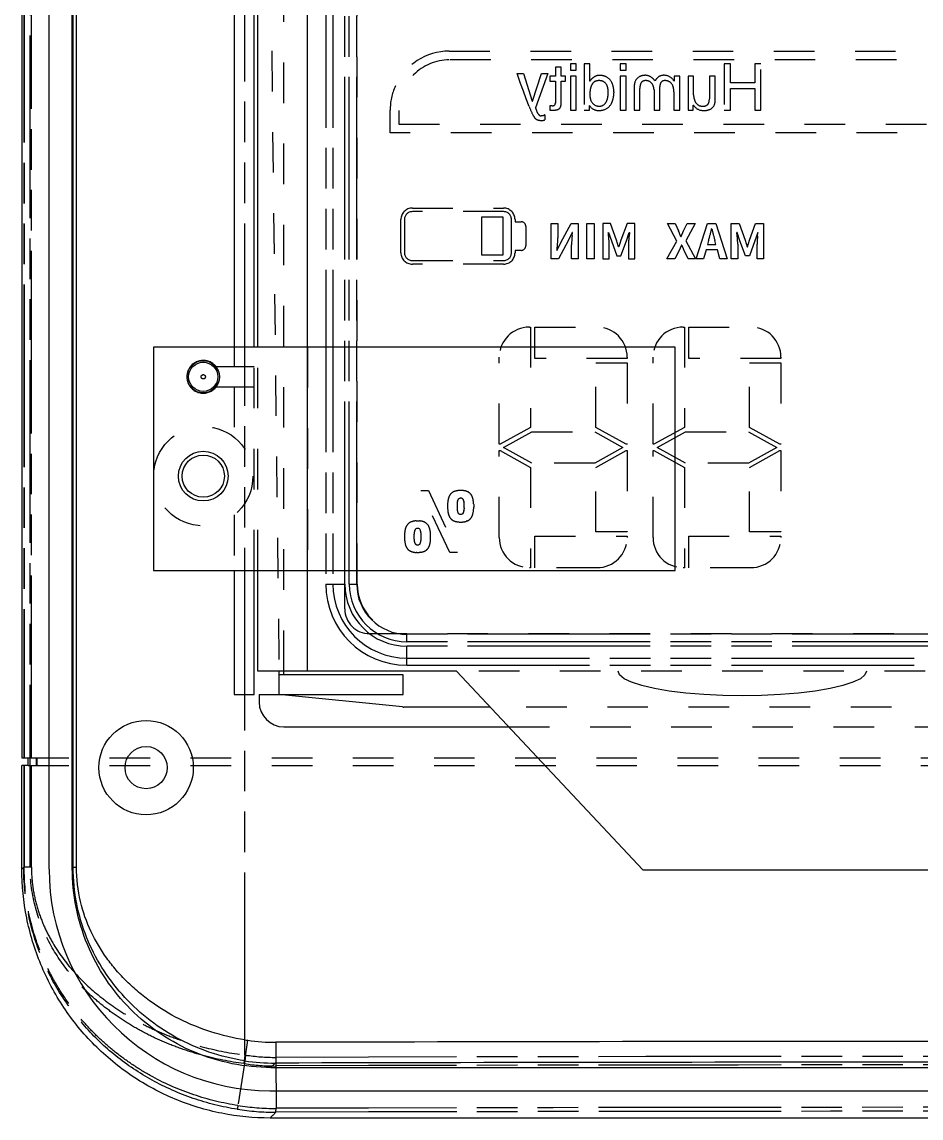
# Model space of a CAD drawing. Header units: millimetres. Extents: x 314 to 590, y -134 to 215.
# Drawn here: x 314.26 to 350.46, y 105.24 to 149.37 of the extents above; entities that cross this region are included whole.
import ezdxf

# ---------------------------------------------------------------- set-up
doc = ezdxf.new("R2010")
doc.units = ezdxf.units.MM
doc.header["$LTSCALE"] = 16.335
doc.linetypes.add('HIDDEN', pattern=[0.2, 0.1, -0.1])
doc.linetypes.add('PHANTOM', pattern=[0.8, 0.45, -0.05, 0.1, -0.05, 0.1, -0.05])
doc.layers.get('0').update_dxf_attribs({"linetype": 'CONTINUOUS'})
doc.layers.add('DEFAULT_2', color=8, linetype='HIDDEN')
doc.layers.add('DEFAULT_3', color=7, linetype='PHANTOM')

msp = doc.modelspace()

# ---------------------------------------------------------------- linework, layer by layer
at = {"color": 7, "linetype": 'Continuous'}
for p, q in [((314.256, 204.214), (314.256, 119.739)), ((315.35, 115.259), (315.35, 204.218)), ((316.285, 115.294), (316.285, 204.183)), ((316.32, 115.336), (316.32, 204.141)), ((316.452, 115.337), (316.452, 204.14)), ((323.606, 136.285), (323.606, 170.049)), ((323.756, 136.285), (323.756, 170.049)), ((325.756, 136.285), (325.756, 170.049)), ((322.806, 154.177), (322.806, 136.285)), ((319.556, 136.285), (319.556, 127.285)), ((340.556, 136.285), (319.556, 136.285)), ((340.556, 127.285), (340.556, 136.285)), ((322.061, 135.485), (322.003, 135.485)), ((322.003, 134.685), (322.061, 134.685)), ((319.556, 127.285), (340.556, 127.285)), ((322.806, 127.285), (322.806, 122.289)), ((323.606, 122.289), (323.606, 127.285)), ((323.756, 123.239), (323.756, 127.285)), ((325.756, 123.239), (325.756, 127.285)), ((331.756, 123.239), (323.756, 123.239)), ((324.604, 123.239), (324.606, 123.089)), ((324.806, 123.089), (324.806, 123.239)), ((339.256, 115.239), (331.756, 123.239)), ((329.606, 123.089), (324.606, 123.089)), ((324.606, 123.089), (324.606, 122.289)), ((329.606, 122.289), (329.606, 123.089)), ((322.806, 122.289), (323.606, 122.289)), ((323.806, 122.289), (329.606, 122.289)), ((323.806, 122.289), (323.806, 121.989)), ((329.581, 121.791), (324.606, 122.289)), ((333.115, 121.789), (329.631, 121.789)), ((324.806, 120.989), (333.865, 120.989)), ((314.256, 119.739), (314.514, 119.739)), ((314.514, 119.439), (314.514, 119.739)), ((314.256, 115.263), (314.256, 119.439)), ((314.514, 119.439), (314.256, 119.439)), ((339.256, 115.239), (369.256, 115.239)), ((324.279, 107.275), (384.233, 107.275)), ((324.472, 107.452), (324.454, 107.452)), ((324.243, 106.34), (384.269, 106.34)), ((384.263, 105.239), (324.249, 105.239))]:
    msp.add_line(p, q, dxfattribs=at)
for centre, radius in [((321.556, 135.085), 0.65), ((321.556, 135.085), 0.587), ((321.556, 131.085), 1), ((321.556, 131.085), 0.85), ((319.256, 119.349), 1.9), ((319.256, 119.349), 0.85)]:
    msp.add_circle(centre, radius, dxfattribs=at)
for centre, radius, start, end in [((321.556, 135.085), 0.6, 318.1897, 41.8103), ((324.806, 121.989), 1, 180, 270), ((329.631, 122.289), 0.5, 264.2894, 270), ((324.269, 115.259), 8.919, 180, 269.8296), ((323.863, 112.479), 4.139, 261.2732, 262.8198), ((324.443, 115.48), 7.191, 261.2272, 270.2817), ((354.264, -11356.315), 11464.642, 90.0000408, 90.1488597), ((324.435, 115.466), 8.014, 261.3553, 270.1399), ((354.237, -11345.334), 11452.824, 89.9999062, 90.1489089)]:
    msp.add_arc(centre, radius, start, end, dxfattribs=at)
for points, knots in [([(324.249, 105.239), (323.596, 105.238), (322.286, 105.367), (320.399, 105.942), (318.661, 106.875), (317.138, 108.13), (315.887, 109.658), (314.958, 111.402), (314.385, 113.294), (314.256, 114.608), (314.256, 115.263)], [0, 0, 0, 0, 0.124861, 0.249699, 0.374565, 0.499487, 0.624493, 0.749595, 0.87477, 1, 1, 1, 1]), ([(324.279, 107.275), (323.756, 107.275), (322.708, 107.378), (321.199, 107.838), (319.809, 108.584), (318.59, 109.588), (317.59, 110.811), (316.847, 112.206), (316.389, 113.719), (316.285, 114.77), (316.285, 115.294)], [0, 0, 0, 0, 0.124854, 0.249693, 0.374567, 0.499499, 0.624512, 0.749615, 0.874783, 1, 1, 1, 1]), ([(323.231, 107.543), (322.741, 107.618), (321.782, 107.853), (320.449, 108.445), (319.267, 109.236), (318.262, 110.191), (317.442, 111.287), (316.817, 112.519), (316.413, 113.882), (316.32, 114.845), (316.32, 115.336)], [0, 0, 0, 0, 0.131225, 0.259884, 0.38457, 0.505961, 0.625434, 0.745519, 0.869913, 1, 1, 1, 1]), ([(323.235, 108.388), (322.771, 108.459), (321.864, 108.675), (320.589, 109.19), (319.634, 109.773), (318.947, 110.302), (318.478, 110.728), (318.051, 111.184), (317.536, 111.833), (316.998, 112.741), (316.555, 113.978), (316.452, 114.875), (316.452, 115.337)], [0, 0, 0, 0, 0.133643, 0.264087, 0.389749, 0.450761, 0.510706, 0.569825, 0.628429, 0.746014, 0.868515, 1, 1, 1, 1])]:
    msp.add_open_spline(points, degree=3, knots=knots, dxfattribs=at)
at = {"layer": 'DEFAULT_2', "color": 8, "linetype": 'PHANTOM'}
for p, q in [((323.235, 107.778), (323.235, 211.699)), ((326.487, 204.739), (326.487, 126.739)), ((326.775, 204.739), (326.775, 126.739)), ((327.256, 126.739), (327.256, 204.739)), ((327.436, 126.739), (327.436, 204.739)), ((327.736, 126.739), (327.736, 204.739)), ((314.328, 204.142), (314.328, 119.739)), ((314.347, 204.14), (314.347, 119.739)), ((314.588, 115.337), (314.588, 204.14)), ((314.639, 119.739), (314.639, 204.14)), ((326.487, 126.739), (327.256, 126.739)), ((327.436, 126.739), (327.756, 126.739)), ((329.756, 124.419), (329.756, 124.739)), ((378.756, 124.719), (329.756, 124.719)), ((378.756, 124.419), (329.756, 124.419)), ((378.756, 124.239), (329.756, 124.239)), ((329.756, 123.469), (329.756, 124.239)), ((329.756, 123.758), (378.756, 123.758)), ((329.756, 123.469), (378.756, 123.469)), ((314.578, 119.739), (314.578, 119.439)), ((314.828, 119.739), (314.828, 119.439)), ((314.853, 119.739), (314.853, 119.439)), ((314.328, 119.439), (314.328, 115.335)), ((314.347, 119.439), (314.347, 115.337)), ((314.639, 115.337), (314.639, 119.439)), ((314.256, 115.263), (314.328, 115.335)), ((314.639, 115.337), (314.347, 115.337)), ((323.235, 107.778), (323.191, 107.434)), ((324.482, 107.682), (324.487, 105.627)), ((324.25, 105.24), (324.249, 105.239))]:
    msp.add_line(p, q, dxfattribs=at)
at = {"layer": 'DEFAULT_2', "color": 8, "linetype": 'HIDDEN'}
for p, q in [((324.806, 123.239), (324.806, 208.239)), ((327.756, 126.739), (327.756, 204.739)), ((323.661, 203.743), (324.604, 123.239)), ((331.463, 148.198), (377.051, 148.198)), ((372.332, 147.846), (331.463, 147.846)), ((335.733, 147.559), (335.733, 147.184)), ((335.966, 147.559), (335.733, 147.559)), ((335.966, 147.184), (335.966, 147.559)), ((336.341, 147.681), (336.341, 147.427)), ((336.574, 147.681), (336.341, 147.681)), ((336.341, 147.427), (336.574, 147.427)), ((336.574, 147.427), (336.574, 147.681)), ((336.898, 147.681), (336.898, 145.826)), ((337.121, 147.681), (336.898, 147.681)), ((337.121, 146.991), (337.121, 147.681)), ((338.348, 147.681), (338.348, 147.427)), ((338.58, 147.681), (338.348, 147.681)), ((338.348, 147.427), (338.58, 147.427)), ((338.58, 147.427), (338.58, 147.681)), ((342.532, 147.681), (342.532, 145.826)), ((342.785, 147.681), (342.532, 147.681)), ((342.785, 146.921), (342.785, 147.681)), ((343.758, 147.681), (343.758, 146.921)), ((344.011, 147.681), (343.758, 147.681)), ((344.011, 145.826), (344.011, 147.681)), ((334.265, 147.097), (334.193, 147.294)), ((334.193, 147.294), (334.446, 147.294)), ((334.335, 146.899), (334.265, 147.097)), ((334.446, 147.294), (334.801, 146.18)), ((334.811, 146.18), (335.176, 147.294)), ((335.429, 147.294), (334.933, 145.916)), ((335.176, 147.294), (335.429, 147.294)), ((335.51, 147.184), (335.51, 146.991)), ((335.733, 147.184), (335.51, 147.184)), ((335.51, 146.991), (335.733, 146.991)), ((335.733, 146.991), (335.733, 146.11)), ((336.138, 147.184), (335.966, 147.184)), ((335.966, 146.09), (335.966, 146.991)), ((335.966, 146.991), (336.138, 146.991)), ((336.138, 146.991), (336.138, 147.184)), ((336.341, 147.184), (336.341, 145.826)), ((336.574, 147.184), (336.341, 147.184)), ((336.574, 145.826), (336.574, 147.184)), ((338.348, 147.184), (338.348, 145.826)), ((338.58, 147.184), (338.348, 147.184)), ((338.58, 145.826), (338.58, 147.184)), ((339.756, 147.012), (339.746, 147.002)), ((340.516, 147.184), (340.516, 146.991)), ((340.738, 147.184), (340.516, 147.184)), ((340.738, 145.826), (340.738, 147.184)), ((341.073, 147.184), (341.073, 145.826)), ((341.296, 147.184), (341.073, 147.184)), ((341.296, 146.434), (341.296, 147.184)), ((341.934, 147.184), (341.934, 146.282)), ((342.167, 147.184), (341.934, 147.184)), ((342.167, 146.212), (342.167, 147.184)), ((334.447, 146.588), (334.335, 146.899)), ((334.562, 146.277), (334.447, 146.588)), ((338.905, 146.759), (338.905, 145.826)), ((339.137, 145.826), (339.137, 146.698)), ((339.705, 146.647), (339.705, 145.826)), ((339.938, 145.826), (339.938, 146.759)), ((340.506, 146.566), (340.506, 145.826)), ((343.758, 146.921), (342.785, 146.921)), ((342.785, 145.826), (342.785, 146.688)), ((342.785, 146.688), (343.758, 146.688)), ((343.758, 146.688), (343.758, 145.826)), ((334.679, 145.967), (334.562, 146.277)), ((334.801, 146.18), (334.811, 146.18)), ((329.081, 144.904), (329.081, 145.816)), ((329.433, 145.811), (329.433, 145.257)), ((335.51, 145.999), (335.51, 145.826)), ((335.601, 145.999), (335.51, 145.999)), ((335.51, 145.826), (335.682, 145.826)), ((336.341, 145.826), (336.574, 145.826)), ((336.898, 145.826), (337.111, 145.826)), ((337.111, 145.826), (337.111, 146.009)), ((338.348, 145.826), (338.58, 145.826)), ((338.905, 145.826), (339.137, 145.826)), ((339.705, 145.826), (339.938, 145.826)), ((340.506, 145.826), (340.738, 145.826)), ((341.073, 145.826), (341.285, 145.826)), ((341.285, 146.019), (341.296, 146.029)), ((341.285, 145.826), (341.285, 146.019)), ((342.532, 145.826), (342.785, 145.826)), ((343.758, 145.826), (344.011, 145.826)), ((329.433, 145.257), (372.419, 145.257)), ((334.856, 145.58), (334.849, 145.591)), ((335.308, 145.633), (335.308, 145.43)), ((372.363, 144.904), (329.081, 144.904)), ((329.976, 141.88), (333.648, 141.88)), ((333.648, 141.737), (329.976, 141.737)), ((329.515, 140.081), (329.515, 141.419)), ((329.658, 141.419), (329.658, 140.081)), ((332.778, 139.98), (332.778, 141.52)), ((332.778, 141.52), (333.612, 141.52)), ((333.612, 141.52), (333.612, 139.98)), ((333.966, 140.081), (333.966, 141.419)), ((334.109, 141.419), (334.109, 141.33)), ((334.109, 141.33), (334.351, 141.33)), ((335.565, 139.831), (335.565, 141.255)), ((335.565, 141.255), (335.834, 141.255)), ((335.834, 141.255), (335.834, 140.685)), ((335.95, 140.497), (336.363, 141.255)), ((336.363, 141.255), (336.654, 141.255)), ((336.654, 141.255), (336.654, 139.831)), ((337.004, 139.831), (337.004, 141.255)), ((337.004, 141.255), (337.289, 141.255)), ((337.289, 141.255), (337.289, 139.831)), ((337.64, 141.255), (337.64, 139.831)), ((337.955, 141.255), (337.64, 141.255)), ((338.192, 140.589), (337.955, 141.255)), ((338.617, 141.255), (338.375, 140.589)), ((338.933, 141.255), (338.617, 141.255)), ((338.933, 139.831), (338.933, 141.255)), ((340.252, 141.255), (340.552, 141.255)), ((340.627, 140.552), (340.252, 141.255)), ((340.552, 141.255), (340.687, 140.961)), ((340.897, 140.961), (341.039, 141.255)), ((341.355, 141.255), (340.979, 140.566)), ((341.039, 141.255), (341.355, 141.255)), ((341.399, 139.831), (341.857, 141.255)), ((341.857, 141.255), (342.192, 141.255)), ((342.192, 141.255), (342.648, 139.831)), ((342.816, 141.255), (343.131, 141.255)), ((342.816, 139.831), (342.816, 141.255)), ((343.131, 141.255), (343.368, 140.589)), ((343.551, 140.589), (343.794, 141.255)), ((343.794, 141.255), (344.109, 141.255)), ((344.109, 141.255), (344.109, 139.831)), ((334.543, 141.138), (334.543, 140.368)), ((336.41, 140.897), (336.265, 140.591)), ((336.408, 140.778), (336.419, 140.897)), ((336.419, 140.897), (336.41, 140.897)), ((337.863, 140.891), (337.873, 140.891)), ((337.873, 140.891), (337.988, 140.558)), ((338.592, 140.558), (338.706, 140.891)), ((338.714, 140.891), (338.699, 140.751)), ((338.706, 140.891), (338.714, 140.891)), ((340.791, 140.735), (340.897, 140.961)), ((342.034, 141.038), (342.025, 141.038)), ((343.049, 140.891), (343.039, 140.891)), ((343.164, 140.558), (343.049, 140.891)), ((343.882, 140.891), (343.769, 140.558)), ((343.875, 140.751), (343.89, 140.891)), ((343.89, 140.891), (343.882, 140.891)), ((335.807, 140.189), (335.95, 140.497)), ((336.265, 140.591), (335.853, 139.831)), ((336.385, 139.831), (336.385, 140.402)), ((337.899, 139.831), (337.899, 140.425)), ((337.988, 140.558), (338.207, 139.96)), ((338.236, 140.453), (338.192, 140.589)), ((338.279, 140.316), (338.236, 140.453)), ((338.331, 140.453), (338.288, 140.316)), ((338.375, 140.589), (338.331, 140.453)), ((338.371, 139.96), (338.592, 140.558)), ((338.677, 140.425), (338.677, 139.831)), ((340.227, 139.831), (340.627, 140.552)), ((340.814, 140.381), (340.702, 140.146)), ((340.781, 140.735), (340.791, 140.735)), ((340.822, 140.381), (340.814, 140.381)), ((340.979, 140.566), (341.38, 139.831)), ((341.901, 140.574), (341.859, 140.418)), ((341.859, 140.418), (342.198, 140.418)), ((342.198, 140.418), (342.156, 140.574)), ((343.076, 140.425), (343.076, 139.831)), ((343.384, 139.96), (343.164, 140.558)), ((343.368, 140.589), (343.412, 140.453)), ((343.412, 140.453), (343.455, 140.316)), ((343.464, 140.316), (343.507, 140.453)), ((343.507, 140.453), (343.551, 140.589)), ((343.769, 140.558), (343.547, 139.96)), ((343.853, 139.831), (343.853, 140.425)), ((333.612, 139.98), (332.778, 139.98)), ((334.109, 140.176), (334.109, 140.081)), ((334.351, 140.176), (334.109, 140.176)), ((335.797, 140.189), (335.807, 140.189)), ((338.207, 139.96), (338.371, 139.96)), ((338.288, 140.316), (338.279, 140.316)), ((340.702, 140.146), (340.542, 139.831)), ((341.078, 139.831), (340.926, 140.146)), ((341.798, 140.196), (341.697, 139.831)), ((342.259, 140.196), (341.798, 140.196)), ((342.36, 139.831), (342.259, 140.196)), ((343.547, 139.96), (343.384, 139.96)), ((343.455, 140.316), (343.464, 140.316)), ((329.976, 139.763), (333.648, 139.763)), ((333.648, 139.62), (329.976, 139.62)), ((335.853, 139.831), (335.565, 139.831)), ((336.654, 139.831), (336.385, 139.831)), ((337.289, 139.831), (337.004, 139.831)), ((337.64, 139.831), (337.899, 139.831)), ((338.677, 139.831), (338.933, 139.831)), ((340.542, 139.831), (340.227, 139.831)), ((341.38, 139.831), (341.078, 139.831)), ((341.697, 139.831), (341.399, 139.831)), ((342.648, 139.831), (342.36, 139.831)), ((343.076, 139.831), (342.816, 139.831)), ((344.109, 139.831), (343.853, 139.831)), ((334.686, 137.089), (334.737, 137.089)), ((334.737, 137.089), (334.737, 133.05)), ((334.912, 137.089), (337.414, 137.089)), ((334.912, 135.826), (334.912, 137.089)), ((340.876, 137.089), (340.927, 137.089)), ((340.927, 137.089), (340.927, 133.05)), ((341.102, 137.089), (343.604, 137.089)), ((341.102, 135.826), (341.102, 137.089)), ((322.806, 136.285), (322.806, 135.485)), ((323.606, 127.285), (323.606, 136.285)), ((323.756, 127.285), (323.756, 136.285)), ((325.756, 136.285), (325.756, 127.285)), ((333.474, 132.371), (333.474, 135.876)), ((338.626, 135.826), (334.912, 135.826)), ((337.363, 135.65), (338.626, 135.65)), ((337.363, 133.05), (337.363, 135.65)), ((338.626, 135.876), (338.626, 135.826)), ((338.626, 135.65), (338.626, 132.371)), ((339.664, 132.371), (339.664, 135.876)), ((344.816, 135.826), (341.102, 135.826)), ((343.553, 135.65), (344.816, 135.65)), ((343.553, 133.05), (343.553, 135.65)), ((344.816, 135.876), (344.816, 135.826)), ((344.816, 135.65), (344.816, 132.371)), ((323.606, 135.485), (322.061, 135.485)), ((322.061, 134.685), (323.606, 134.685)), ((322.806, 134.685), (322.806, 132.647)), ((334.737, 133.05), (333.513, 132.371)), ((333.647, 132.244), (334.784, 132.876)), ((334.784, 132.876), (337.316, 132.876)), ((337.316, 132.876), (338.453, 132.244)), ((338.586, 132.371), (337.363, 133.05)), ((340.927, 133.05), (339.703, 132.371)), ((339.837, 132.244), (340.974, 132.876)), ((340.974, 132.876), (343.506, 132.876)), ((343.506, 132.876), (344.643, 132.244)), ((344.776, 132.371), (343.553, 133.05)), ((333.513, 132.371), (333.474, 132.371)), ((333.474, 132.118), (333.513, 132.118)), ((333.474, 128.613), (333.474, 132.118)), ((333.513, 132.118), (334.737, 131.439)), ((334.784, 131.613), (333.647, 132.244)), ((338.453, 132.244), (337.316, 131.613)), ((337.363, 131.439), (338.586, 132.118)), ((338.626, 132.371), (338.586, 132.371)), ((338.586, 132.118), (338.626, 132.118)), ((338.626, 132.118), (338.626, 128.839)), ((339.703, 132.371), (339.664, 132.371)), ((339.664, 132.118), (339.703, 132.118)), ((339.664, 128.613), (339.664, 132.118)), ((339.703, 132.118), (340.927, 131.439)), ((340.974, 131.613), (339.837, 132.244)), ((344.643, 132.244), (343.506, 131.613)), ((343.553, 131.439), (344.776, 132.118)), ((344.816, 132.371), (344.776, 132.371)), ((344.776, 132.118), (344.816, 132.118)), ((344.816, 132.118), (344.816, 128.839)), ((337.316, 131.613), (334.784, 131.613)), ((343.506, 131.613), (340.974, 131.613)), ((334.737, 131.439), (334.737, 127.4)), ((337.363, 128.839), (337.363, 131.439)), ((340.927, 131.439), (340.927, 127.4)), ((343.553, 128.839), (343.553, 131.439)), ((331.479, 128.012), (330.316, 130.509)), ((330.316, 130.509), (330.622, 130.509)), ((330.622, 130.509), (331.789, 128.012)), ((331.794, 130.096), (331.8, 130.114)), ((331.835, 130.173), (331.853, 130.186)), ((331.853, 130.186), (331.874, 130.197)), ((331.874, 130.197), (331.897, 130.202)), ((331.968, 130.195), (331.988, 130.184)), ((331.988, 130.184), (332.006, 130.169)), ((332.006, 130.169), (332.02, 130.15)), ((332.047, 130.078), (332.052, 130.056)), ((332.062, 129.806), (332.061, 129.775)), ((332.443, 129.972), (332.445, 129.941)), ((332.445, 129.941), (332.445, 129.908)), ((332.445, 129.908), (332.446, 129.874)), ((332.446, 129.866), (332.445, 129.832)), ((332.446, 129.874), (332.446, 129.866)), ((322.806, 129.524), (322.806, 127.285)), ((331.441, 129.514), (331.434, 129.536)), ((331.817, 129.595), (331.806, 129.614)), ((331.831, 129.576), (331.817, 129.595)), ((331.849, 129.56), (331.831, 129.576)), ((331.869, 129.549), (331.849, 129.56)), ((331.893, 129.543), (331.869, 129.549)), ((331.918, 129.541), (331.893, 129.543)), ((331.94, 129.542), (331.918, 129.541)), ((331.964, 129.548), (331.94, 129.542)), ((331.985, 129.558), (331.964, 129.548)), ((332.003, 129.572), (331.985, 129.558)), ((332.018, 129.591), (332.003, 129.572)), ((332.052, 129.695), (332.048, 129.672)), ((330.101, 128.947), (330.085, 128.929)), ((330.119, 128.962), (330.101, 128.947)), ((330.14, 128.972), (330.119, 128.962)), ((330.123, 129.283), (330.153, 129.284)), ((330.163, 128.978), (330.14, 128.972)), ((330.153, 129.284), (330.184, 129.285)), ((330.184, 129.285), (330.206, 129.285)), ((330.206, 129.285), (330.236, 129.284)), ((330.256, 128.96), (330.235, 128.971)), ((330.236, 129.284), (330.266, 129.282)), ((330.273, 128.945), (330.256, 128.96)), ((330.288, 128.926), (330.273, 128.945)), ((330.298, 128.907), (330.288, 128.926)), ((332.165, 129.274), (332.141, 129.266)), ((330.042, 128.545), (330.045, 128.516)), ((330.055, 128.848), (330.051, 128.826)), ((330.325, 128.519), (330.327, 128.548)), ((330.327, 128.548), (330.329, 128.579)), ((334.912, 128.663), (338.626, 128.663)), ((334.912, 127.4), (334.912, 128.663)), ((338.626, 128.839), (337.363, 128.839)), ((338.626, 128.663), (338.626, 128.613)), ((341.102, 128.663), (344.816, 128.663)), ((341.102, 127.4), (341.102, 128.663)), ((344.816, 128.839), (343.553, 128.839)), ((344.816, 128.663), (344.816, 128.613)), ((329.922, 128.056), (329.9, 128.065)), ((330.117, 128.337), (330.137, 128.326)), ((330.161, 128.012), (330.131, 128.013)), ((330.23, 128.324), (330.251, 128.334)), ((330.276, 128.016), (330.246, 128.014)), ((330.251, 128.334), (330.27, 128.348)), ((330.27, 128.348), (330.285, 128.366)), ((330.304, 128.02), (330.276, 128.016)), ((331.789, 128.012), (331.479, 128.012)), ((334.737, 127.4), (334.686, 127.4)), ((337.414, 127.4), (334.912, 127.4)), ((340.927, 127.4), (340.876, 127.4)), ((343.604, 127.4), (341.102, 127.4)), ((327.256, 125.739), (327.256, 126.739)), ((329.756, 124.739), (328.256, 124.739)), ((378.756, 124.739), (329.756, 124.739)), ((376.756, 123.239), (331.756, 123.239)), ((338.318, 123.082), (338.256, 123.239)), ((348.256, 123.239), (348.195, 123.082)), ((338.501, 122.93), (338.318, 123.082)), ((338.801, 122.785), (338.501, 122.93)), ((339.211, 122.651), (338.801, 122.785)), ((347.711, 122.785), (347.301, 122.651)), ((348.011, 122.93), (347.711, 122.785)), ((348.195, 123.082), (348.011, 122.93)), ((339.721, 122.531), (339.211, 122.651)), ((340.317, 122.43), (339.721, 122.531)), ((340.986, 122.348), (340.317, 122.43)), ((341.711, 122.287), (340.986, 122.348)), ((342.474, 122.251), (341.711, 122.287)), ((344.801, 122.287), (344.038, 122.251)), ((345.526, 122.348), (344.801, 122.287)), ((346.195, 122.43), (345.526, 122.348)), ((346.792, 122.531), (346.195, 122.43)), ((347.301, 122.651), (346.792, 122.531)), ((343.256, 122.239), (342.474, 122.251)), ((344.038, 122.251), (343.256, 122.239)), ((375.397, 121.789), (333.115, 121.789)), ((333.865, 120.989), (374.647, 120.989)), ((314.514, 119.739), (393.998, 119.739)), ((314.514, 119.439), (393.998, 119.439)), ((323.214, 107.431), (322.951, 105.744))]:
    msp.add_line(p, q, dxfattribs=at)
at = {"layer": 'DEFAULT_2', "color": 8, "linetype": 'Continuous'}
msp.add_line((325.756, 123.239), (325.756, 208.239), dxfattribs=at)
at = {"layer": 'DEFAULT_2', "color": 8, "linetype": 'HIDDEN'}
msp.add_circle((321.556, 131.085), 2, dxfattribs=at)
for centre, radius, start, end in [((331.465, 145.812), 2.386, 90.0592, 155.66), ((331.465, 145.813), 2.032, 90.0719, 180.0816), ((337.029, 147.075), 0.124, 317.9443, 334.9732), ((337.653, 146.597), 0.665, 122.5545, 140.2962), ((337.464, 146.717), 0.293, 98.4375, 149.081), ((337.526, 146.793), 0.431, 89.9556, 122.3061), ((337.49, 146.539), 0.472, 80.801, 98.4223), ((337.497, 146.541), 0.684, 69.2917, 87.5344), ((337.527, 146.702), 0.306, 27.3073, 82.8191), ((337.562, 146.723), 0.491, 26.4758, 68.8672), ((339.285, 146.846), 0.365, 109.5755, 161.5977), ((339.37, 146.608), 0.618, 93.731, 109.6297), ((339.347, 146.815), 0.195, 95.0559, 157.1279), ((339.375, 146.668), 0.344, 87.1636, 97.6337), ((339.348, 146.791), 0.434, 51.0244, 92.3129), ((339.344, 146.569), 0.445, 76.2383, 83.8177), ((339.384, 146.707), 0.302, 22.4816, 77.423), ((339.161, 146.55), 0.738, 37.7219, 51.5751), ((340.178, 146.793), 0.476, 141.8814, 152.6418), ((340.081, 146.873), 0.35, 94.4871, 142.4367), ((340.123, 146.837), 0.172, 97.1309, 157.0585), ((340.1, 146.743), 0.482, 89.9947, 95.4722), ((340.111, 146.764), 0.461, 37.7706, 91.3859), ((340.149, 146.718), 0.294, 75.5715, 99.4215), ((340.167, 146.691), 0.316, 19.9978, 79.8852), ((339.96, 146.629), 0.663, 33.0959, 38.9321), ((331.449, 145.819), 2.368, 155.6437, 180.0641), ((338.257, 146.456), 1.137, 165.5751, 181.0749), ((337.643, 146.605), 0.504, 148.6369, 164.6054), ((337.335, 146.606), 0.521, 6.4677, 27.0215), ((336.85, 146.533), 1.012, 358.411, 7.4451), ((337.4, 146.631), 0.677, 20.2447, 27.3326), ((336.997, 146.51), 1.097, 1.8549, 18.8924), ((336.658, 146.597), 1.437, 349.117, 357.9381), ((339.563, 146.752), 0.659, 161.4981, 179.4625), ((339.679, 146.721), 0.542, 166.4603, 182.5106), ((339.434, 146.772), 0.292, 156.072, 164.9329), ((339.142, 146.606), 0.564, 4.2102, 22.6143), ((340.31, 146.768), 0.372, 158.5072, 181.4281), ((339.829, 146.566), 0.676, 0.0148, 20.2138), ((335.569, 146.11), 0.164, 350.9191, 0.1129), ((337.766, 146.437), 0.645, 180.206, 199.5859), ((337.492, 146.338), 0.353, 199.4361, 256.674), ((337.494, 146.303), 0.323, 281.3288, 334.5404), ((337.32, 146.404), 0.524, 332.7324, 341.2667), ((336.892, 146.526), 0.969, 342.5677, 358.7543), ((337.247, 146.476), 0.835, 332.4353, 349.6545), ((342.06, 146.472), 0.765, 182.823, 201.6621), ((341.729, 146.354), 0.414, 203.3405, 212.3062), ((341.651, 146.301), 0.32, 211.7824, 262.8331), ((341.709, 146.194), 0.212, 278.0067, 338.3482), ((341.626, 146.233), 0.303, 337.2134, 343.8081), ((341.415, 146.279), 0.519, 345.4124, 0.3571), ((341.631, 146.22), 0.536, 342.1133, 359.0713), ((338.474, 147.462), 4.079, 201.4991, 207.2923), ((335.991, 146.218), 1.1, 195.9312, 208.5055), ((335.245, 145.812), 0.251, 208.3494, 231.3825), ((335.605, 146.202), 0.203, 268.9466, 288.7617), ((335.641, 146.095), 0.0908, 289.0594, 352.9709), ((335.688, 146.285), 0.459, 269.2727, 285.7221), ((335.733, 146.102), 0.27, 287.1361, 294.8209), ((335.768, 146.033), 0.193, 293.8698, 344.7917), ((335.626, 146.072), 0.34, 344.8141, 3.0994), ((337.455, 146.207), 0.397, 209.9364, 261.7104), ((337.493, 146.431), 0.624, 261.198, 287.5746), ((337.557, 146.542), 0.567, 255.0551, 263.8616), ((337.473, 146.394), 0.416, 273.139, 281.723), ((337.537, 146.321), 0.506, 286.5495, 332.8234), ((341.677, 146.247), 0.439, 209.8137, 263.1194), ((341.673, 146.346), 0.368, 260.2786, 280.2173), ((341.709, 146.472), 0.666, 262.6773, 289.1636), ((341.821, 146.163), 0.337, 288.47, 341.5118), ((335.133, 145.717), 0.309, 206.3398, 227.058), ((335.067, 145.61), 0.187, 219.4028, 254.4625), ((335.172, 145.985), 0.577, 254.4414, 274.4408), ((335.144, 145.683), 0.0865, 230.0644, 291.662), ((335.166, 145.97), 0.368, 271.4734, 289.2156), ((335.21, 145.655), 0.245, 271.3678, 293.3233), ((335.309, 145.604), 0.029, 93.78, 140.0243), ((329.977, 141.418), 0.462, 90.0824, 179.9176), ((329.976, 141.418), 0.318, 90.0653, 179.9347), ((333.647, 141.418), 0.462, 0.0842, 89.9241), ((333.648, 141.418), 0.318, 0.0752, 89.9368), ((334.351, 141.138), 0.192, 0.0075, 89.9925), ((331.151, 140.095), 6.759, 3.496, 6.7677), ((336.711, 139.163), 4.364, 21.1208, 24.3274), ((330.195, 143.931), 12.178, 343.9986, 346.257), ((352.177, 143.441), 10.424, 193.332, 195.9678), ((336.327, 140.095), 6.759, 3.496, 6.7677), ((334.351, 140.368), 0.192, 270.007, 359.9906), ((325.248, 141.304), 10.609, 353.9648, 355.9844), ((333.706, 140.689), 2.128, 356.565, 359.9106), ((340.261, 140.347), 3.877, 173.6295, 179.1869), ((336.023, 140.419), 1.876, 0.2004, 2.69), ((341.791, 140.377), 3.114, 173.1089, 179.1091), ((344.413, 141.831), 3.873, 201.9754, 205.7752), ((341.2, 140.419), 1.876, 0.2004, 2.69), ((346.967, 140.377), 3.114, 173.1089, 179.1091), ((329.977, 140.082), 0.462, 180.0824, 269.9176), ((329.976, 140.082), 0.318, 180.0653, 269.9347), ((333.647, 140.082), 0.462, 270.0756, 359.9162), ((333.648, 140.082), 0.318, 270.0644, 359.9237), ((334.686, 135.876), 1.212, 90.0071, 179.9929), ((337.413, 135.876), 1.212, 0.0071, 89.9929), ((340.876, 135.876), 1.212, 90.0071, 179.9929), ((343.603, 135.876), 1.212, 0.0071, 89.9929), ((321.557, 135.086), 0.659, 47.5897, 160.0826), ((321.557, 135.085), 0.66, 37.3637, 47.6174), ((321.559, 135.086), 0.661, 180.0408, 190.0865), ((321.562, 135.086), 0.664, 190.0514, 199.8741), ((321.557, 135.085), 0.659, 199.9234, 318.0858), ((321.562, 135.082), 0.653, 318.03, 322.6652), ((332.072, 130.001), 0.672, 153.7545, 172.0761), ((331.943, 130.035), 0.541, 144.7255, 151.0133), ((331.788, 130.129), 0.362, 108.8004, 142.6759), ((331.896, 129.811), 0.697, 90.7871, 108.7883), ((331.92, 129.628), 0.881, 77.4946, 92.1343), ((331.919, 130.055), 0.149, 70.6811, 98.1571), ((332.018, 130.079), 0.42, 48.8152, 77.3343), ((332.012, 130.104), 0.405, 15.6389, 45.8228), ((331.491, 129.936), 0.952, 2.1624, 16.892), ((332.94, 129.873), 1.549, 171.8432, 185.8106), ((332.582, 129.915), 0.808, 167.0717, 180.3755), ((333.058, 129.868), 1.285, 178.1399, 188.0323), ((331.941, 130.07), 0.148, 135.804, 162.5146), ((331.808, 130.03), 0.244, 11.2779, 29.4468), ((330.738, 129.874), 1.326, 357.0514, 7.8533), ((331.095, 129.838), 0.968, 351.5241, 356.283), ((331.325, 129.838), 1.12, 345.2204, 359.6952), ((332.289, 129.796), 0.894, 185.0615, 196.8988), ((331.842, 129.649), 0.423, 198.6165, 221.8735), ((331.811, 129.65), 0.401, 224.9646, 254.2737), ((332.124, 129.742), 0.343, 188.983, 202.0571), ((331.832, 129.706), 0.219, 328.3232, 351.1025), ((332.044, 129.621), 0.367, 289.1031, 319.6207), ((331.957, 129.67), 0.467, 321.9737, 345.3949), ((330.338, 128.777), 0.672, 153.7752, 172.0931), ((330.05, 128.911), 0.354, 108.3246, 152.6391), ((330.147, 128.665), 0.619, 92.2543, 109.6646), ((330.268, 128.814), 0.215, 147.9734, 171.0133), ((330.185, 128.837), 0.143, 69.5205, 98.8815), ((330.221, 128.657), 0.627, 68.9987, 85.8659), ((329.983, 128.783), 0.339, 8.2643, 21.5318), ((330.312, 128.904), 0.363, 23.631, 68.3988), ((329.963, 128.756), 0.742, 6.0431, 23.284), ((331.911, 130.019), 0.783, 254.5254, 272.8518), ((331.944, 129.92), 0.684, 270.4831, 286.7725), ((331.184, 128.65), 1.527, 171.7516, 182.5824), ((330.672, 128.596), 1.013, 180.8115, 196.471), ((331.393, 128.645), 1.355, 172.334, 184.2613), ((330.557, 128.558), 0.514, 184.6712, 197.2412), ((329.769, 128.558), 0.557, 346.2221, 355.9736), ((328.961, 128.649), 1.37, 357.0681, 7.6643), ((329.171, 128.648), 1.541, 351.7577, 6.9391), ((334.686, 128.613), 1.212, 180.0071, 269.9929), ((337.413, 128.613), 1.212, 270.0071, 359.9929), ((340.876, 128.613), 1.212, 180.0071, 269.9929), ((343.603, 128.613), 1.212, 270.0071, 359.9929), ((330.119, 128.433), 0.437, 196.5, 221.7278), ((330.055, 128.397), 0.366, 224.2488, 244.9239), ((330.152, 128.656), 0.643, 249.0142, 268.1096), ((330.198, 128.449), 0.138, 198.1375, 234.1482), ((330.187, 128.463), 0.146, 250.1851, 287.2515), ((330.185, 129.142), 1.13, 268.7995, 273.1095), ((330.153, 128.457), 0.16, 325.4332, 348.5085), ((330.242, 128.567), 0.551, 276.5443, 292.6033), ((330.279, 128.46), 0.438, 293.439, 305.2479), ((330.322, 128.384), 0.351, 306.7928, 332.6879), ((330.039, 128.517), 0.664, 333.7105, 352.2231), ((329.756, 126.739), 2, 180, 270), ((328.256, 125.739), 1, 180, 270)]:
    msp.add_arc(centre, radius, start, end, dxfattribs=at)
at = {"layer": 'DEFAULT_2', "color": 8, "linetype": 'PHANTOM'}
for centre, radius, start, end in [((329.756, 126.739), 3.269, 180, 270), ((329.756, 126.739), 2.981, 180, 270), ((329.756, 126.739), 2.5, 180, 270), ((329.756, 126.739), 2.32, 180, 270), ((329.756, 126.739), 2.02, 180, 270), ((323.899, 112.9), 5.165, 262.6182, 262.9057), ((324.457, 115.477), 7.795, 261.177, 270.1865), ((354.255, -11344.327), 11452.048, 89.8510309, 90.1489573), ((324.457, 115.477), 8.142, 261.2224, 270.1864), ((354.256, -11344.295), 11451.675, 89.8510376, 90.1489637), ((324.458, 115.489), 10.015, 261.2016, 270.1295), ((324.464, 115.498), 9.871, 261.1826, 270.1338), ((354.256, -11345.386), 11450.899, 89.8510165, 90.1489835), ((354.256, -11344.293), 11449.965, 89.8510376, 90.1489637)]:
    msp.add_arc(centre, radius, start, end, dxfattribs=at)
at = {"layer": 'DEFAULT_2', "color": 8, "linetype": 'HIDDEN'}
msp.add_open_spline([(320.938, 135.31), (320.912, 135.239), (320.898, 135.162), (320.898, 135.085)], degree=3, dxfattribs=at)
at = {"layer": 'DEFAULT_2', "color": 8, "linetype": 'PHANTOM'}
for points, knots in [([(314.328, 115.335), (314.33, 115.336), (314.337, 115.336), (314.343, 115.337), (314.347, 115.337)], [0, 0, 0, 0, 0.309298, 1, 1, 1, 1]), ([(322.926, 105.592), (322.323, 105.686), (321.139, 105.979), (319.487, 106.713), (318.015, 107.698), (316.757, 108.895), (315.73, 110.272), (314.949, 111.817), (314.445, 113.521), (314.328, 114.723), (314.328, 115.335)], [0, 0, 0, 0, 0.12968, 0.257476, 0.382164, 0.504223, 0.624503, 0.745377, 0.870018, 1, 1, 1, 1]), ([(322.951, 105.744), (322.347, 105.836), (321.164, 106.124), (319.776, 106.728), (318.76, 107.34), (318.052, 107.85), (317.398, 108.411), (316.608, 109.219), (315.924, 110.118), (315.369, 111.094), (314.891, 112.132), (314.465, 113.544), (314.348, 114.732), (314.348, 115.337)], [0, 0, 0, 0, 0.130739, 0.259233, 0.322269, 0.384387, 0.445699, 0.506381, 0.626162, 0.686109, 0.74648, 0.870424, 1, 1, 1, 1]), ([(323.191, 107.434), (322.623, 107.507), (321.781, 107.675), (320.7, 108.011), (319.925, 108.312), (319.189, 108.662), (318.498, 109.06), (317.851, 109.496), (317.057, 110.12), (316.182, 111.008), (315.332, 112.25), (314.736, 113.704), (314.587, 114.779), (314.588, 115.337)], [0, 0, 0, 0, 0.135142, 0.20167, 0.267075, 0.331166, 0.393855, 0.455146, 0.515135, 0.63202, 0.747716, 0.86823, 1, 1, 1, 1]), ([(314.639, 115.337), (314.639, 115.061), (314.677, 114.52), (314.848, 113.744), (315.106, 113.028), (315.543, 112.157), (316.253, 111.173), (317.128, 110.327), (317.923, 109.735), (318.57, 109.32), (319.259, 108.942), (319.993, 108.611), (320.763, 108.325), (321.838, 108.007), (322.672, 107.847), (323.235, 107.778)], [0, 0, 0, 0, 0.066438, 0.130134, 0.190755, 0.24929, 0.364171, 0.480909, 0.540997, 0.602609, 0.665701, 0.730256, 0.796243, 0.863439, 1, 1, 1, 1]), ([(323.261, 107.775), (323.257, 107.743), (323.242, 107.628), (323.227, 107.514), (323.214, 107.431)], [0, 0, 0, 0, 0.27451, 1, 1, 1, 1]), ([(322.951, 105.744), (322.948, 105.723), (322.942, 105.687), (322.934, 105.641), (322.929, 105.611), (322.927, 105.597), (322.926, 105.592)], [0, 0, 0, 0, 0.406118, 0.715237, 0.915518, 1, 1, 1, 1]), ([(324.481, 105.475), (324.481, 105.476), (324.482, 105.48), (324.483, 105.489), (324.483, 105.502), (324.484, 105.527), (324.486, 105.57), (324.487, 105.606), (324.487, 105.627)], [0, 0, 0, 0, 0.026741, 0.083055, 0.168597, 0.282681, 0.592283, 1, 1, 1, 1])]:
    msp.add_open_spline(points, degree=3, knots=knots, dxfattribs=at)
for points in [[(323.214, 107.431), (323.206, 107.432), (323.199, 107.433), (323.191, 107.434)], [(324.481, 105.475), (324.403, 105.397), (324.327, 105.317), (324.25, 105.24)]]:
    msp.add_open_spline(points, degree=3, dxfattribs=at)
at = {"layer": 'DEFAULT_3', "color": 7, "linetype": 'PHANTOM'}
for p, q in [((316.32, 115.336), (316.452, 115.337)), ((323.231, 107.543), (323.346, 108.372)), ((324.476, 108.288), (324.478, 107.452)), ((324.279, 107.276), (324.454, 107.452)), ((324.279, 107.276), (324.279, 107.275))]:
    msp.add_line(p, q, dxfattribs=at)
for points in [[(316.32, 115.336), (316.364, 115.337), (316.408, 115.337)], [(316.408, 115.337), (316.43, 115.337), (316.452, 115.337)]]:
    msp.add_lwpolyline(points, dxfattribs=at)
msp.add_circle((321.556, 135.085), 0.0869, dxfattribs=at)
msp.add_open_spline([(316.285, 115.294), (316.289, 115.296), (316.297, 115.303), (316.307, 115.318), (316.316, 115.33), (316.32, 115.336)], degree=3, knots=[0, 0, 0, 0, 0.2095, 0.590982, 1, 1, 1, 1], dxfattribs=at)

doc.saveas('drawing.dxf')
